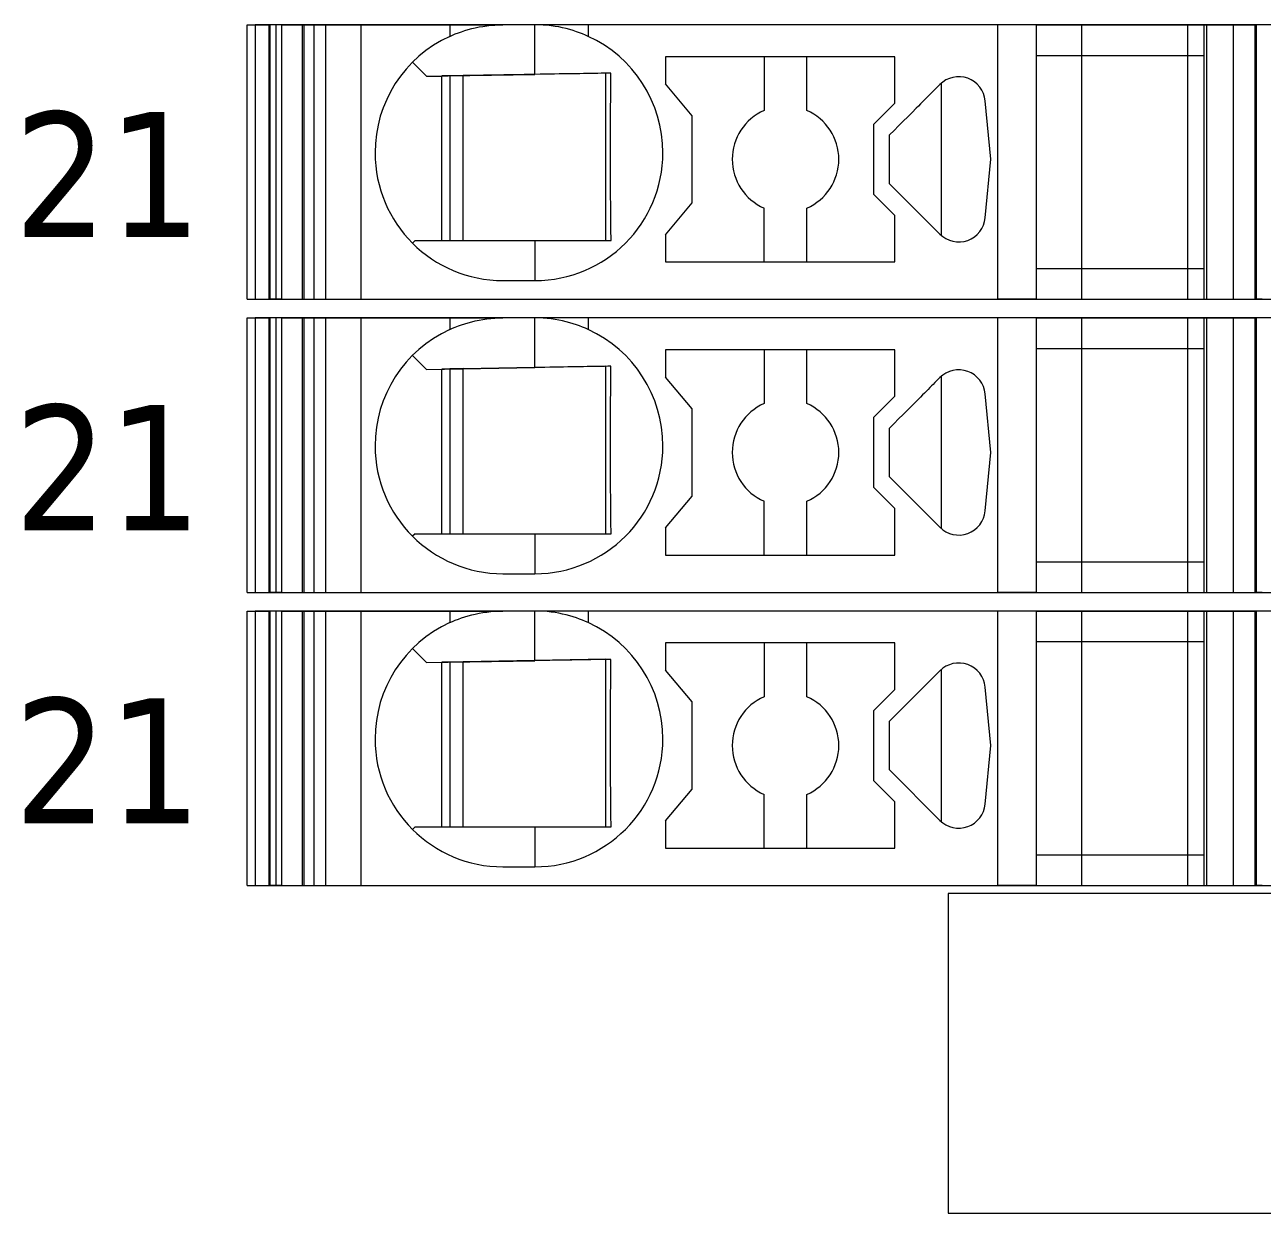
# Model space of a CAD drawing. Header units: millimetres. Extents: x 0 to 1680, y 0 to 1188.
# Drawn here: x 868.68 to 891.89, y 258.7 to 281 of the extents above; entities that cross this region are included whole.
import ezdxf
from ezdxf.enums import TextEntityAlignment as Align

# ---------------------------------------------------------------- set-up
doc = ezdxf.new("R2010")
doc.units = ezdxf.units.MM
for name, color, linetype, lineweight in [('EPLAN100', 7, 'Continuous', 13), ('EPLAN309', 5, 'Continuous', 5), ('EPLAN493', 5, 'Continuous', 5), ('MAIN-1', 7, 'Continuous', 5), ('MAIN-2', 7, 'Continuous', 5)]:
    doc.layers.add(name, color=color, linetype=linetype, lineweight=lineweight)
doc.styles.add('Tahoma', font='')
doc.styles.get('Tahoma').set_extended_font_data('Tahoma')

# ---------------------------------------------------------------- blocks, each defined once
blk = doc.blocks.new('EPLSYM_LibrarySPECIAL_Symbol12_Variant0_Placement8_47')
at = {"layer": 'EPLAN309', "lineweight": 13, "ltscale": 16}
blk.add_lwpolyline([(0, -5.15), (68.15, -5.15), (68.15, 0), (0, 0)], close=True, dxfattribs=at)
at = {"layer": 'EPLAN493', "color": 5, "style": 'Tahoma'}
blk.add_attdef('17_20450', text='', height=2.3478, dxfattribs=at).set_placement((0, -21.83478), align=Align.MIDDLE_RIGHT)
blk = doc.blocks.new('EPLSYM_LibrarySPECIAL_Symbol12_Variant0_Placement8_48')
at = {"layer": 'EPLAN309', "lineweight": 13, "ltscale": 16}
blk.add_lwpolyline([(0, -5.15), (68.15, -5.15), (68.15, 0), (0, 0)], close=True, dxfattribs=at)
at = {"layer": 'EPLAN493', "color": 5, "style": 'Tahoma'}
blk.add_attdef('17_20450', text='', height=2.3478, dxfattribs=at).set_placement((0, -21.83478), align=Align.MIDDLE_RIGHT)
blk = doc.blocks.new('EPLSYM_LibrarySPECIAL_Symbol12_Variant0_Placement8_49')
at = {"layer": 'EPLAN309', "lineweight": 13, "ltscale": 16}
blk.add_lwpolyline([(0, -5.15), (68.15, -5.15), (68.15, 0), (0, 0)], close=True, dxfattribs=at)
at = {"layer": 'EPLAN493', "color": 5, "style": 'Tahoma'}
blk.add_attdef('17_20450', text='', height=2.3478, dxfattribs=at).set_placement((0, -21.83478), align=Align.MIDDLE_RIGHT)

msp = doc.modelspace()

# ---------------------------------------------------------------- linework, layer by layer
at = {"layer": 'EPLAN100', "lineweight": 0, "ltscale": 6}
msp.add_lwpolyline([(886, 258.7), (924, 258.7), (924, 264.7), (886, 264.7)], close=True, dxfattribs=at)
at = {"layer": 'MAIN-1'}
for p, q in [((872.85, 281), (873.284, 281)), ((872.85, 275.85), (872.85, 281)), ((873.393, 281), (873.284, 281)), ((873.284, 275.85), (873.284, 281)), ((873.501, 281), (873.393, 281)), ((873.393, 275.85), (873.393, 281)), ((873.501, 281), (876.65, 281)), ((873.501, 275.85), (873.501, 281)), ((876.65, 281), (877.65, 281)), ((876.65, 281), (876.65, 280.782)), ((876.933, 280.89), (876.997, 280.909)), ((876.997, 280.909), (877.063, 280.927)), ((877.063, 280.927), (877.131, 280.943)), ((877.131, 280.943), (877.201, 280.958)), ((877.201, 280.958), (877.272, 280.97)), ((877.272, 280.97), (877.346, 280.981)), ((877.346, 280.981), (877.421, 280.989)), ((877.421, 280.989), (877.497, 280.995)), ((877.497, 280.995), (877.573, 280.999)), ((877.573, 280.999), (877.65, 281)), ((878.25, 281), (877.65, 281)), ((878.327, 280.999), (878.25, 281)), ((879.25, 281), (878.25, 281)), ((878.25, 280.068), (878.25, 281)), ((878.403, 280.995), (878.327, 280.999)), ((878.479, 280.989), (878.403, 280.995)), ((878.554, 280.981), (878.479, 280.989)), ((878.628, 280.97), (878.554, 280.981)), ((878.699, 280.958), (878.628, 280.97)), ((878.769, 280.943), (878.699, 280.958)), ((878.837, 280.927), (878.769, 280.943)), ((878.903, 280.909), (878.837, 280.927)), ((878.967, 280.89), (878.903, 280.909)), ((886.932, 281), (879.25, 281)), ((879.25, 281), (879.25, 280.782)), ((887.65, 281), (886.932, 281)), ((886.932, 275.85), (886.932, 281)), ((887.65, 281), (890.8, 281)), ((887.65, 281), (887.65, 275.85)), ((890.8, 281), (891.35, 281)), ((890.8, 281), (890.8, 275.85)), ((891.35, 281), (891.784, 281)), ((891.35, 281), (891.35, 275.85)), ((891.893, 281), (891.784, 281)), ((891.784, 275.85), (891.784, 281)), ((876.65, 280.782), (876.702, 280.805)), ((876.702, 280.805), (876.756, 280.827)), ((876.756, 280.827), (876.813, 280.849)), ((876.813, 280.849), (876.872, 280.87)), ((876.872, 280.87), (876.933, 280.89)), ((879.028, 280.87), (878.967, 280.89)), ((879.087, 280.849), (879.028, 280.87)), ((879.144, 280.827), (879.087, 280.849)), ((879.198, 280.805), (879.144, 280.827)), ((879.25, 280.782), (879.198, 280.805)), ((875.953, 280.297), (876.217, 280.033)), ((880.7, 280.4), (880.7, 279.889)), ((885, 280.4), (880.7, 280.4)), ((882.55, 280.4), (882.55, 279.392)), ((883.35, 279.392), (883.35, 280.4)), ((885, 279.529), (885, 280.4)), ((887.65, 280.425), (890.8, 280.425)), ((876.217, 280.033), (878.25, 280.068)), ((876.5, 276.95), (876.5, 280.038)), ((876.65, 280.04), (876.65, 276.95)), ((876.9, 276.95), (876.9, 280.045)), ((878.345, 280.07), (878.25, 280.068)), ((878.438, 280.071), (878.345, 280.07)), ((878.53, 280.073), (878.438, 280.071)), ((878.618, 280.075), (878.53, 280.073)), ((878.703, 280.076), (878.618, 280.075)), ((878.786, 280.077), (878.703, 280.076)), ((878.865, 280.079), (878.786, 280.077)), ((878.943, 280.08), (878.865, 280.079)), ((879.017, 280.081), (878.943, 280.08)), ((879.09, 280.082), (879.017, 280.081)), ((879.16, 280.084), (879.09, 280.082)), ((879.229, 280.085), (879.16, 280.084)), ((879.297, 280.086), (879.229, 280.085)), ((879.363, 280.087), (879.297, 280.086)), ((879.428, 280.088), (879.363, 280.087)), ((879.491, 280.089), (879.428, 280.088)), ((879.554, 280.09), (879.491, 280.089)), ((879.615, 280.091), (879.554, 280.09)), ((879.579, 276.95), (879.579, 280.091)), ((879.676, 280.092), (879.615, 280.091)), ((879.675, 279.95), (879.676, 280.022)), ((879.676, 280.022), (879.676, 280.092)), ((879.673, 279.803), (879.674, 279.877)), ((879.673, 279.727), (879.673, 279.803)), ((879.674, 279.877), (879.675, 279.95)), ((881.2, 279.293), (880.7, 279.889)), ((885.721, 279.753), (885.69, 279.722)), ((885.752, 279.785), (885.721, 279.753)), ((885.784, 279.816), (885.752, 279.785)), ((885.815, 279.847), (885.784, 279.816)), ((885.846, 279.879), (885.815, 279.847)), ((885.867, 279.898), (885.867, 277.052)), ((879.67, 279.488), (879.671, 279.57)), ((879.671, 279.57), (879.672, 279.649)), ((879.672, 279.649), (879.673, 279.727)), ((884.6, 279.129), (885, 279.529)), ((885.483, 279.515), (885.443, 279.475)), ((885.521, 279.553), (885.483, 279.515)), ((885.558, 279.59), (885.521, 279.553)), ((885.594, 279.626), (885.558, 279.59)), ((885.627, 279.659), (885.594, 279.626)), ((885.658, 279.691), (885.627, 279.659)), ((885.69, 279.722), (885.658, 279.691)), ((886.802, 278.475), (886.698, 279.572)), ((879.669, 279.317), (879.67, 279.404)), ((879.669, 279.226), (879.669, 279.317)), ((879.67, 279.404), (879.67, 279.488)), ((881.2, 277.657), (881.2, 279.293)), ((885.323, 279.356), (885.242, 279.274)), ((885.402, 279.434), (885.323, 279.356)), ((885.443, 279.475), (885.402, 279.434)), ((879.668, 279.132), (879.669, 279.226)), ((879.668, 279.034), (879.668, 279.132)), ((884.6, 279.129), (884.6, 277.821)), ((885.072, 279.104), (884.986, 279.018)), ((885.158, 279.19), (885.072, 279.104)), ((885.242, 279.274), (885.158, 279.19)), ((879.667, 278.931), (879.668, 279.034)), ((879.667, 278.824), (879.667, 278.931)), ((879.667, 278.713), (879.667, 278.824)), ((884.986, 279.018), (884.9, 278.932)), ((884.9, 278.802), (884.9, 278.932)), ((879.667, 278.6), (879.667, 278.713)), ((879.667, 278.479), (879.667, 278.6)), ((884.9, 278.671), (884.9, 278.802)), ((884.9, 278.54), (884.9, 278.671)), ((879.667, 278.361), (879.667, 278.479)), ((879.667, 278.247), (879.667, 278.361)), ((884.9, 278.41), (884.9, 278.54)), ((884.9, 278.279), (884.9, 278.41)), ((886.698, 277.378), (886.802, 278.475)), ((879.668, 278.138), (879.667, 278.247)), ((879.668, 278.034), (879.668, 278.138)), ((884.9, 278.148), (884.9, 278.279)), ((884.9, 278.018), (884.9, 278.148)), ((879.669, 277.934), (879.668, 278.034)), ((879.669, 277.839), (879.669, 277.934)), ((884.9, 278.018), (885.846, 277.071)), ((879.67, 277.748), (879.669, 277.839)), ((879.671, 277.659), (879.67, 277.748)), ((879.672, 277.573), (879.671, 277.659)), ((880.7, 277.061), (881.2, 277.657)), ((885, 277.421), (884.6, 277.821)), ((879.672, 277.49), (879.672, 277.573)), ((879.673, 277.408), (879.672, 277.49)), ((882.55, 276.55), (882.55, 277.558)), ((883.35, 276.55), (883.35, 277.558)), ((885, 276.55), (885, 277.421)), ((879.674, 277.329), (879.673, 277.408)), ((879.675, 277.25), (879.674, 277.329)), ((879.676, 277.174), (879.675, 277.25)), ((879.676, 277.098), (879.676, 277.174)), ((879.677, 277.024), (879.676, 277.098)), ((879.678, 276.95), (879.677, 277.024)), ((880.7, 277.061), (880.7, 276.55)), ((876, 276.95), (875.953, 276.903)), ((876, 276.95), (878.25, 276.95)), ((878.25, 276.95), (878.342, 276.95)), ((878.25, 276.95), (878.25, 276.2)), ((878.342, 276.95), (878.433, 276.95)), ((878.433, 276.95), (878.523, 276.95)), ((878.523, 276.95), (878.61, 276.95)), ((878.61, 276.95), (878.695, 276.95)), ((878.695, 276.95), (878.778, 276.95)), ((878.778, 276.95), (878.858, 276.95)), ((878.858, 276.95), (878.936, 276.95)), ((878.936, 276.95), (879.011, 276.95)), ((879.011, 276.95), (879.085, 276.95)), ((879.085, 276.95), (879.157, 276.95)), ((879.157, 276.95), (879.226, 276.95)), ((879.226, 276.95), (879.295, 276.95)), ((879.295, 276.95), (879.361, 276.95)), ((879.361, 276.95), (879.427, 276.95)), ((879.427, 276.95), (879.491, 276.95)), ((879.491, 276.95), (879.555, 276.95)), ((879.555, 276.95), (879.617, 276.95)), ((879.617, 276.95), (879.678, 276.95)), ((880.7, 276.55), (885, 276.55)), ((887.65, 276.425), (890.8, 276.425)), ((877.65, 276.2), (878.25, 276.2)), ((872.85, 275.85), (873.284, 275.85)), ((873.393, 275.85), (873.284, 275.85)), ((873.501, 275.85), (873.393, 275.85)), ((873.501, 275.85), (886.932, 275.85)), ((887.65, 275.85), (886.932, 275.85)), ((887.65, 275.85), (890.8, 275.85)), ((890.8, 275.85), (891.35, 275.85)), ((891.35, 275.85), (891.784, 275.85)), ((891.893, 275.85), (891.784, 275.85)), ((872.85, 275.5), (873.284, 275.5)), ((872.85, 270.35), (872.85, 275.5)), ((873.393, 275.5), (873.284, 275.5)), ((873.284, 270.35), (873.284, 275.5)), ((873.501, 275.5), (873.393, 275.5)), ((873.393, 270.35), (873.393, 275.5)), ((873.501, 275.5), (876.65, 275.5)), ((873.501, 270.35), (873.501, 275.5)), ((876.65, 275.5), (877.65, 275.5)), ((876.65, 275.5), (876.65, 275.282)), ((876.756, 275.327), (876.813, 275.349)), ((876.813, 275.349), (876.872, 275.37)), ((876.872, 275.37), (876.933, 275.39)), ((876.933, 275.39), (876.997, 275.409)), ((876.997, 275.409), (877.063, 275.427)), ((877.063, 275.427), (877.131, 275.443)), ((877.131, 275.443), (877.201, 275.458)), ((877.201, 275.458), (877.272, 275.47)), ((877.272, 275.47), (877.346, 275.481)), ((877.346, 275.481), (877.421, 275.489)), ((877.421, 275.489), (877.497, 275.495)), ((877.497, 275.495), (877.573, 275.499)), ((877.573, 275.499), (877.65, 275.5)), ((878.25, 275.5), (877.65, 275.5)), ((878.327, 275.499), (878.25, 275.5)), ((879.25, 275.5), (878.25, 275.5)), ((878.25, 274.568), (878.25, 275.5)), ((878.403, 275.495), (878.327, 275.499)), ((878.479, 275.489), (878.403, 275.495)), ((878.554, 275.481), (878.479, 275.489)), ((878.628, 275.47), (878.554, 275.481)), ((878.699, 275.458), (878.628, 275.47)), ((878.769, 275.443), (878.699, 275.458)), ((878.837, 275.427), (878.769, 275.443)), ((878.903, 275.409), (878.837, 275.427)), ((878.967, 275.39), (878.903, 275.409)), ((879.028, 275.37), (878.967, 275.39)), ((879.087, 275.349), (879.028, 275.37)), ((879.144, 275.327), (879.087, 275.349)), ((886.932, 275.5), (879.25, 275.5)), ((879.25, 275.5), (879.25, 275.282)), ((887.65, 275.5), (886.932, 275.5)), ((886.932, 270.35), (886.932, 275.5)), ((887.65, 275.5), (890.8, 275.5)), ((887.65, 275.5), (887.65, 270.35)), ((890.8, 275.5), (891.35, 275.5)), ((890.8, 275.5), (890.8, 270.35)), ((891.35, 275.5), (891.784, 275.5)), ((891.35, 275.5), (891.35, 270.35)), ((891.893, 275.5), (891.784, 275.5)), ((891.784, 270.35), (891.784, 275.5)), ((876.65, 275.282), (876.702, 275.305)), ((876.702, 275.305), (876.756, 275.327)), ((879.198, 275.305), (879.144, 275.327)), ((879.25, 275.282), (879.198, 275.305)), ((880.7, 274.9), (880.7, 274.389)), ((885, 274.9), (880.7, 274.9)), ((882.55, 274.9), (882.55, 273.892)), ((883.35, 273.892), (883.35, 274.9)), ((885, 274.029), (885, 274.9)), ((887.65, 274.925), (890.8, 274.925)), ((875.953, 274.797), (876.217, 274.533)), ((876.217, 274.533), (878.25, 274.568)), ((876.5, 271.45), (876.5, 274.538)), ((876.65, 274.54), (876.65, 271.45)), ((876.9, 271.45), (876.9, 274.545)), ((878.345, 274.57), (878.25, 274.568)), ((878.438, 274.571), (878.345, 274.57)), ((878.53, 274.573), (878.438, 274.571)), ((878.618, 274.575), (878.53, 274.573)), ((878.703, 274.576), (878.618, 274.575)), ((878.786, 274.577), (878.703, 274.576)), ((878.865, 274.579), (878.786, 274.577)), ((878.943, 274.58), (878.865, 274.579)), ((879.017, 274.581), (878.943, 274.58)), ((879.09, 274.582), (879.017, 274.581)), ((879.16, 274.584), (879.09, 274.582)), ((879.229, 274.585), (879.16, 274.584)), ((879.297, 274.586), (879.229, 274.585)), ((879.363, 274.587), (879.297, 274.586)), ((879.428, 274.588), (879.363, 274.587)), ((879.491, 274.589), (879.428, 274.588)), ((879.554, 274.59), (879.491, 274.589)), ((879.615, 274.591), (879.554, 274.59)), ((879.579, 271.45), (879.579, 274.591)), ((879.676, 274.592), (879.615, 274.591)), ((879.674, 274.377), (879.675, 274.45)), ((879.675, 274.45), (879.676, 274.522)), ((879.676, 274.522), (879.676, 274.592)), ((879.672, 274.149), (879.673, 274.227)), ((879.673, 274.303), (879.674, 274.377)), ((879.673, 274.227), (879.673, 274.303)), ((881.2, 273.793), (880.7, 274.389)), ((885.658, 274.191), (885.627, 274.159)), ((885.69, 274.222), (885.658, 274.191)), ((885.721, 274.253), (885.69, 274.222)), ((885.752, 274.285), (885.721, 274.253)), ((885.784, 274.316), (885.752, 274.285)), ((885.815, 274.347), (885.784, 274.316)), ((885.846, 274.379), (885.815, 274.347)), ((885.867, 274.398), (885.867, 271.552)), ((879.67, 273.988), (879.671, 274.07)), ((879.67, 273.904), (879.67, 273.988)), ((879.671, 274.07), (879.672, 274.149)), ((884.6, 273.629), (885, 274.029)), ((885.443, 273.975), (885.402, 273.934)), ((885.483, 274.015), (885.443, 273.975)), ((885.521, 274.053), (885.483, 274.015)), ((885.558, 274.09), (885.521, 274.053)), ((885.594, 274.126), (885.558, 274.09)), ((885.627, 274.159), (885.594, 274.126)), ((886.802, 272.975), (886.698, 274.072)), ((879.668, 273.632), (879.669, 273.726)), ((879.669, 273.817), (879.67, 273.904)), ((879.669, 273.726), (879.669, 273.817)), ((881.2, 272.157), (881.2, 273.793)), ((885.242, 273.774), (885.158, 273.69)), ((885.323, 273.856), (885.242, 273.774)), ((885.402, 273.934), (885.323, 273.856)), ((879.667, 273.431), (879.668, 273.534)), ((879.668, 273.534), (879.668, 273.632)), ((884.6, 273.629), (884.6, 272.321)), ((884.986, 273.518), (884.9, 273.432)), ((885.072, 273.604), (884.986, 273.518)), ((885.158, 273.69), (885.072, 273.604)), ((879.667, 273.324), (879.667, 273.431)), ((879.667, 273.213), (879.667, 273.324)), ((884.9, 273.302), (884.9, 273.432)), ((884.9, 273.171), (884.9, 273.302)), ((879.667, 273.1), (879.667, 273.213)), ((879.667, 272.979), (879.667, 273.1)), ((884.9, 273.04), (884.9, 273.171)), ((884.9, 272.91), (884.9, 273.04)), ((879.667, 272.861), (879.667, 272.979)), ((879.667, 272.747), (879.667, 272.861)), ((884.9, 272.779), (884.9, 272.91)), ((884.9, 272.648), (884.9, 272.779)), ((886.698, 271.878), (886.802, 272.975)), ((879.668, 272.638), (879.667, 272.747)), ((879.668, 272.534), (879.668, 272.638)), ((884.9, 272.518), (884.9, 272.648)), ((879.669, 272.434), (879.668, 272.534)), ((879.669, 272.339), (879.669, 272.434)), ((879.67, 272.248), (879.669, 272.339)), ((885, 271.921), (884.6, 272.321)), ((884.9, 272.518), (885.846, 271.571)), ((879.671, 272.159), (879.67, 272.248)), ((879.672, 272.073), (879.671, 272.159)), ((880.7, 271.561), (881.2, 272.157)), ((879.672, 271.99), (879.672, 272.073)), ((879.673, 271.908), (879.672, 271.99)), ((879.674, 271.829), (879.673, 271.908)), ((882.55, 271.05), (882.55, 272.058)), ((883.35, 271.05), (883.35, 272.058)), ((885, 271.05), (885, 271.921)), ((879.675, 271.75), (879.674, 271.829)), ((879.676, 271.674), (879.675, 271.75)), ((879.676, 271.598), (879.676, 271.674)), ((876, 271.45), (875.953, 271.403)), ((876, 271.45), (878.25, 271.45)), ((878.25, 271.45), (878.342, 271.45)), ((878.25, 271.45), (878.25, 270.7)), ((878.342, 271.45), (878.433, 271.45)), ((878.433, 271.45), (878.523, 271.45)), ((878.523, 271.45), (878.61, 271.45)), ((878.61, 271.45), (878.695, 271.45)), ((878.695, 271.45), (878.778, 271.45)), ((878.778, 271.45), (878.858, 271.45)), ((878.858, 271.45), (878.936, 271.45)), ((878.936, 271.45), (879.011, 271.45)), ((879.011, 271.45), (879.085, 271.45)), ((879.085, 271.45), (879.157, 271.45)), ((879.157, 271.45), (879.226, 271.45)), ((879.226, 271.45), (879.295, 271.45)), ((879.295, 271.45), (879.361, 271.45)), ((879.361, 271.45), (879.427, 271.45)), ((879.427, 271.45), (879.491, 271.45)), ((879.491, 271.45), (879.555, 271.45)), ((879.555, 271.45), (879.617, 271.45)), ((879.617, 271.45), (879.678, 271.45)), ((879.677, 271.524), (879.676, 271.598)), ((879.678, 271.45), (879.677, 271.524)), ((880.7, 271.561), (880.7, 271.05)), ((880.7, 271.05), (885, 271.05)), ((887.65, 270.925), (890.8, 270.925)), ((877.65, 270.7), (878.25, 270.7)), ((872.85, 270.35), (873.284, 270.35)), ((873.393, 270.35), (873.284, 270.35)), ((873.501, 270.35), (873.393, 270.35)), ((873.501, 270.35), (886.932, 270.35)), ((887.65, 270.35), (886.932, 270.35)), ((887.65, 270.35), (890.8, 270.35)), ((890.8, 270.35), (891.35, 270.35)), ((891.35, 270.35), (891.784, 270.35)), ((891.893, 270.35), (891.784, 270.35)), ((872.85, 270), (873.284, 270)), ((872.85, 264.85), (872.85, 270)), ((873.393, 270), (873.284, 270)), ((873.284, 264.85), (873.284, 270)), ((873.501, 270), (873.393, 270)), ((873.393, 264.85), (873.393, 270)), ((873.501, 270), (876.65, 270)), ((873.501, 264.85), (873.501, 270)), ((876.65, 270), (877.65, 270)), ((876.65, 270), (876.65, 269.782)), ((877.346, 269.981), (877.421, 269.989)), ((877.421, 269.989), (877.497, 269.995)), ((877.497, 269.995), (877.573, 269.999)), ((877.573, 269.999), (877.65, 270)), ((878.25, 270), (877.65, 270)), ((878.327, 269.999), (878.25, 270)), ((879.25, 270), (878.25, 270)), ((878.25, 269.068), (878.25, 270)), ((878.403, 269.995), (878.327, 269.999)), ((878.479, 269.989), (878.403, 269.995)), ((878.554, 269.981), (878.479, 269.989)), ((886.932, 270), (879.25, 270)), ((879.25, 270), (879.25, 269.782)), ((887.65, 270), (886.932, 270)), ((886.932, 264.85), (886.932, 270)), ((887.65, 270), (890.8, 270)), ((887.65, 270), (887.65, 264.85)), ((890.8, 270), (891.35, 270)), ((890.8, 270), (890.8, 264.85)), ((891.35, 270), (891.784, 270)), ((891.35, 270), (891.35, 264.85)), ((891.893, 270), (891.784, 270)), ((891.784, 264.85), (891.784, 270)), ((876.65, 269.782), (876.702, 269.805)), ((876.702, 269.805), (876.756, 269.827)), ((876.756, 269.827), (876.813, 269.849)), ((876.813, 269.849), (876.872, 269.87)), ((876.872, 269.87), (876.933, 269.89)), ((876.933, 269.89), (876.997, 269.909)), ((876.997, 269.909), (877.063, 269.927)), ((877.063, 269.927), (877.131, 269.943)), ((877.131, 269.943), (877.201, 269.958)), ((877.201, 269.958), (877.272, 269.97)), ((877.272, 269.97), (877.346, 269.981)), ((878.628, 269.97), (878.554, 269.981)), ((878.699, 269.958), (878.628, 269.97)), ((878.769, 269.943), (878.699, 269.958)), ((878.837, 269.927), (878.769, 269.943)), ((878.903, 269.909), (878.837, 269.927)), ((878.967, 269.89), (878.903, 269.909)), ((879.028, 269.87), (878.967, 269.89)), ((879.087, 269.849), (879.028, 269.87)), ((879.144, 269.827), (879.087, 269.849)), ((879.198, 269.805), (879.144, 269.827)), ((879.25, 269.782), (879.198, 269.805)), ((875.953, 269.297), (876.217, 269.033)), ((880.7, 269.4), (880.7, 268.889)), ((885, 269.4), (880.7, 269.4)), ((882.55, 269.4), (882.55, 268.392)), ((883.35, 268.392), (883.35, 269.4)), ((885, 268.529), (885, 269.4)), ((887.65, 269.425), (890.8, 269.425)), ((876.217, 269.033), (878.25, 269.068)), ((878.345, 269.07), (878.25, 269.068)), ((878.438, 269.071), (878.345, 269.07)), ((878.53, 269.073), (878.438, 269.071)), ((878.618, 269.075), (878.53, 269.073)), ((878.703, 269.076), (878.618, 269.075)), ((878.786, 269.077), (878.703, 269.076)), ((878.865, 269.079), (878.786, 269.077)), ((878.943, 269.08), (878.865, 269.079)), ((879.017, 269.081), (878.943, 269.08)), ((879.09, 269.082), (879.017, 269.081)), ((879.16, 269.084), (879.09, 269.082)), ((879.229, 269.085), (879.16, 269.084)), ((879.297, 269.086), (879.229, 269.085)), ((879.363, 269.087), (879.297, 269.086)), ((879.428, 269.088), (879.363, 269.087)), ((879.491, 269.089), (879.428, 269.088)), ((879.554, 269.09), (879.491, 269.089)), ((879.615, 269.091), (879.554, 269.09)), ((879.579, 265.95), (879.579, 269.091)), ((879.676, 269.092), (879.615, 269.091)), ((879.676, 269.022), (879.676, 269.092)), ((876.5, 265.95), (876.5, 269.038)), ((876.65, 269.04), (876.65, 265.95)), ((876.9, 265.95), (876.9, 269.045)), ((879.673, 268.803), (879.674, 268.877)), ((879.674, 268.877), (879.675, 268.95)), ((879.675, 268.95), (879.676, 269.022)), ((881.2, 268.293), (880.7, 268.889)), ((885.815, 268.847), (885.784, 268.816)), ((885.846, 268.879), (885.815, 268.847)), ((885.867, 268.898), (885.867, 266.052)), ((879.671, 268.57), (879.672, 268.649)), ((879.672, 268.649), (879.673, 268.727)), ((879.673, 268.727), (879.673, 268.803)), ((885.594, 268.626), (885.558, 268.59)), ((885.627, 268.659), (885.594, 268.626)), ((885.658, 268.691), (885.627, 268.659)), ((885.69, 268.722), (885.658, 268.691)), ((885.721, 268.753), (885.69, 268.722)), ((885.752, 268.785), (885.721, 268.753)), ((885.784, 268.816), (885.752, 268.785)), ((879.669, 268.317), (879.67, 268.404)), ((879.67, 268.488), (879.671, 268.57)), ((879.67, 268.404), (879.67, 268.488)), ((884.6, 268.129), (885, 268.529)), ((885.402, 268.434), (885.323, 268.356)), ((885.443, 268.475), (885.402, 268.434)), ((885.483, 268.515), (885.443, 268.475)), ((885.521, 268.553), (885.483, 268.515)), ((885.558, 268.59), (885.521, 268.553)), ((886.802, 267.475), (886.698, 268.572)), ((879.668, 268.132), (879.669, 268.226)), ((879.668, 268.034), (879.668, 268.132)), ((879.669, 268.226), (879.669, 268.317)), ((881.2, 266.657), (881.2, 268.293)), ((885.158, 268.19), (885.072, 268.104)), ((885.242, 268.274), (885.158, 268.19)), ((885.323, 268.356), (885.242, 268.274)), ((879.667, 267.931), (879.668, 268.034)), ((879.667, 267.824), (879.667, 267.931)), ((884.6, 268.129), (884.6, 266.821)), ((884.986, 268.018), (884.9, 267.932)), ((884.9, 267.802), (884.9, 267.932)), ((885.072, 268.104), (884.986, 268.018)), ((879.667, 267.713), (879.667, 267.824)), ((879.667, 267.6), (879.667, 267.713)), ((884.9, 267.671), (884.9, 267.802)), ((884.9, 267.54), (884.9, 267.671)), ((879.667, 267.479), (879.667, 267.6)), ((879.667, 267.361), (879.667, 267.479)), ((884.9, 267.41), (884.9, 267.54)), ((886.698, 266.378), (886.802, 267.475)), ((879.667, 267.247), (879.667, 267.361)), ((879.668, 267.138), (879.667, 267.247)), ((884.9, 267.279), (884.9, 267.41)), ((884.9, 267.148), (884.9, 267.279)), ((879.668, 267.034), (879.668, 267.138)), ((879.669, 266.934), (879.668, 267.034)), ((884.9, 267.018), (884.9, 267.148)), ((884.9, 267.018), (885.846, 266.071)), ((879.669, 266.839), (879.669, 266.934)), ((879.67, 266.748), (879.669, 266.839)), ((879.671, 266.659), (879.67, 266.748)), ((885, 266.421), (884.6, 266.821)), ((879.672, 266.573), (879.671, 266.659)), ((879.672, 266.49), (879.672, 266.573)), ((880.7, 266.061), (881.2, 266.657)), ((882.55, 265.55), (882.55, 266.558)), ((883.35, 265.55), (883.35, 266.558)), ((879.673, 266.408), (879.672, 266.49)), ((879.674, 266.329), (879.673, 266.408)), ((879.675, 266.25), (879.674, 266.329)), ((885, 265.55), (885, 266.421)), ((879.676, 266.174), (879.675, 266.25)), ((879.676, 266.098), (879.676, 266.174)), ((879.677, 266.024), (879.676, 266.098)), ((880.7, 266.061), (880.7, 265.55)), ((876, 265.95), (875.953, 265.903)), ((876, 265.95), (878.25, 265.95)), ((878.25, 265.95), (878.342, 265.95)), ((878.25, 265.95), (878.25, 265.2)), ((878.342, 265.95), (878.433, 265.95)), ((878.433, 265.95), (878.523, 265.95)), ((878.523, 265.95), (878.61, 265.95)), ((878.61, 265.95), (878.695, 265.95)), ((878.695, 265.95), (878.778, 265.95)), ((878.778, 265.95), (878.858, 265.95)), ((878.858, 265.95), (878.936, 265.95)), ((878.936, 265.95), (879.011, 265.95)), ((879.011, 265.95), (879.085, 265.95)), ((879.085, 265.95), (879.157, 265.95)), ((879.157, 265.95), (879.226, 265.95)), ((879.226, 265.95), (879.295, 265.95)), ((879.295, 265.95), (879.361, 265.95)), ((879.361, 265.95), (879.427, 265.95)), ((879.427, 265.95), (879.491, 265.95)), ((879.491, 265.95), (879.555, 265.95)), ((879.555, 265.95), (879.617, 265.95)), ((879.617, 265.95), (879.678, 265.95)), ((879.678, 265.95), (879.677, 266.024)), ((880.7, 265.55), (885, 265.55)), ((887.65, 265.425), (890.8, 265.425)), ((877.65, 265.2), (878.25, 265.2)), ((872.85, 264.85), (873.284, 264.85)), ((873.393, 264.85), (873.284, 264.85)), ((873.501, 264.85), (873.393, 264.85)), ((873.501, 264.85), (886.932, 264.85)), ((887.65, 264.85), (886.932, 264.85)), ((887.65, 264.85), (890.8, 264.85)), ((890.8, 264.85), (891.35, 264.85)), ((891.35, 264.85), (891.784, 264.85)), ((891.893, 264.85), (891.784, 264.85))]:
    msp.add_line(p, q, dxfattribs=at)
for centre, radius, start, end in [((877.65, 278.6), 2.4, 114.6244, 180), ((878.25, 278.6), 2.4, 0, 65.3756), ((886.2, 279.525), 0.5, 5.4404, 135), ((882.95, 278.475), 1, 113.5782, 180), ((882.95, 278.475), 1, 0, 66.4218), ((877.65, 278.6), 2.4, 180, 270), ((878.25, 278.6), 2.4, 270, 0), ((882.95, 278.475), 1, 180, 246.4218), ((882.95, 278.475), 1, 293.5782, 0), ((886.2, 277.425), 0.5, 225, 354.5596), ((877.65, 273.1), 2.4, 114.6244, 180), ((878.25, 273.1), 2.4, 0, 65.3756), ((886.2, 274.025), 0.5, 5.4404, 135), ((882.95, 272.975), 1, 113.5782, 180), ((882.95, 272.975), 1, 0, 66.4218), ((877.65, 273.1), 2.4, 180, 270), ((878.25, 273.1), 2.4, 270, 0), ((882.95, 272.975), 1, 180, 246.4218), ((882.95, 272.975), 1, 293.5782, 0), ((886.2, 271.925), 0.5, 225, 354.5596), ((877.65, 267.6), 2.4, 114.6244, 180), ((878.25, 267.6), 2.4, 0, 65.3756), ((886.2, 268.525), 0.5, 5.4404, 135), ((882.95, 267.475), 1, 113.5782, 180), ((882.95, 267.475), 1, 0, 66.4218), ((877.65, 267.6), 2.4, 180, 270), ((878.25, 267.6), 2.4, 270, 0), ((882.95, 267.475), 1, 180, 246.4218), ((882.95, 267.475), 1, 293.5782, 0), ((886.2, 266.425), 0.5, 225, 354.5596)]:
    msp.add_arc(centre, radius, start, end, dxfattribs=at)
at = {"layer": 'MAIN-2'}
for p, q in [((873.256, 281), (873.256, 275.85)), ((873.889, 275.85), (873.889, 281)), ((873.917, 281), (873.917, 275.85)), ((874.102, 281), (874.102, 275.85)), ((874.32, 281), (874.32, 275.85)), ((874.981, 281), (874.981, 275.85)), ((888.506, 275.85), (888.506, 281)), ((890.491, 281), (890.491, 275.85)), ((890.85, 281), (890.85, 275.85)), ((891.756, 281), (891.756, 275.85)), ((876.217, 280.033), (876.5, 280.038)), ((876.65, 280.042), (876.5, 280.039)), ((876.5, 280.039), (876.5, 280.038)), ((876.5, 280.038), (876.5, 280.038)), ((876.9, 280.048), (876.65, 280.043)), ((876.65, 280.042), (876.65, 280.043)), ((876.65, 280.042), (876.65, 280.04)), ((876.9, 280.053), (879.579, 280.1)), ((876.9, 280.048), (876.9, 280.053)), ((876.9, 280.045), (876.9, 280.048)), ((879.579, 280.1), (879.676, 280.092)), ((879.579, 280.091), (879.579, 280.1)), ((876.65, 276.95), (876.65, 276.95)), ((876.9, 276.95), (876.9, 276.95)), ((873.256, 275.5), (873.256, 270.35)), ((873.889, 270.35), (873.889, 275.5)), ((873.917, 275.5), (873.917, 270.35)), ((874.102, 275.5), (874.102, 270.35)), ((874.32, 275.5), (874.32, 270.35)), ((874.981, 275.5), (874.981, 270.35)), ((888.506, 270.35), (888.506, 275.5)), ((890.491, 275.5), (890.491, 270.35)), ((890.85, 275.5), (890.85, 270.35)), ((891.756, 275.5), (891.756, 270.35)), ((876.217, 274.533), (876.5, 274.538)), ((876.65, 274.542), (876.5, 274.539)), ((876.5, 274.539), (876.5, 274.538)), ((876.5, 274.538), (876.5, 274.538)), ((876.9, 274.548), (876.65, 274.543)), ((876.65, 274.542), (876.65, 274.543)), ((876.65, 274.542), (876.65, 274.54)), ((876.9, 274.553), (879.579, 274.6)), ((876.9, 274.548), (876.9, 274.553)), ((876.9, 274.545), (876.9, 274.548)), ((879.579, 274.6), (879.676, 274.592)), ((879.579, 274.591), (879.579, 274.6)), ((876.65, 271.45), (876.65, 271.45)), ((876.9, 271.45), (876.9, 271.45)), ((873.256, 270), (873.256, 264.85)), ((873.889, 264.85), (873.889, 270)), ((873.917, 270), (873.917, 264.85)), ((874.102, 270), (874.102, 264.85)), ((874.32, 270), (874.32, 264.85)), ((874.981, 270), (874.981, 264.85)), ((888.506, 264.85), (888.506, 270)), ((890.491, 270), (890.491, 264.85)), ((890.85, 270), (890.85, 264.85)), ((891.756, 270), (891.756, 264.85)), ((876.9, 269.053), (879.579, 269.1)), ((879.579, 269.1), (879.676, 269.092)), ((879.579, 269.091), (879.579, 269.1)), ((876.217, 269.033), (876.5, 269.038)), ((876.65, 269.042), (876.5, 269.039)), ((876.5, 269.039), (876.5, 269.038)), ((876.5, 269.038), (876.5, 269.038)), ((876.9, 269.048), (876.65, 269.043)), ((876.65, 269.042), (876.65, 269.043)), ((876.65, 269.042), (876.65, 269.04)), ((876.9, 269.048), (876.9, 269.053)), ((876.9, 269.045), (876.9, 269.048)), ((876.65, 265.95), (876.65, 265.95)), ((876.9, 265.95), (876.9, 265.95))]:
    msp.add_line(p, q, dxfattribs=at)

# ---------------------------------------------------------------- block references
ref = msp.add_blockref('EPLSYM_LibrarySPECIAL_Symbol12_Variant0_Placement8_47', (873, 281))
ref.add_attrib('17_20450', '21', dxfattribs={"layer": 'EPLAN493', "color": 5, "height": 2.3478, "style": 'Tahoma'}).set_placement((872, 278.19), align=Align.MIDDLE_RIGHT)
ref = msp.add_blockref('EPLSYM_LibrarySPECIAL_Symbol12_Variant0_Placement8_48', (873, 275.5))
ref.add_attrib('17_20450', '21', dxfattribs={"layer": 'EPLAN493', "color": 5, "height": 2.3478, "style": 'Tahoma'}).set_placement((872, 272.69), align=Align.MIDDLE_RIGHT)
ref = msp.add_blockref('EPLSYM_LibrarySPECIAL_Symbol12_Variant0_Placement8_49', (873, 270))
ref.add_attrib('17_20450', '21', dxfattribs={"layer": 'EPLAN493', "color": 5, "height": 2.3478, "style": 'Tahoma'}).set_placement((872, 267.19), align=Align.MIDDLE_RIGHT)

doc.saveas('drawing.dxf')
